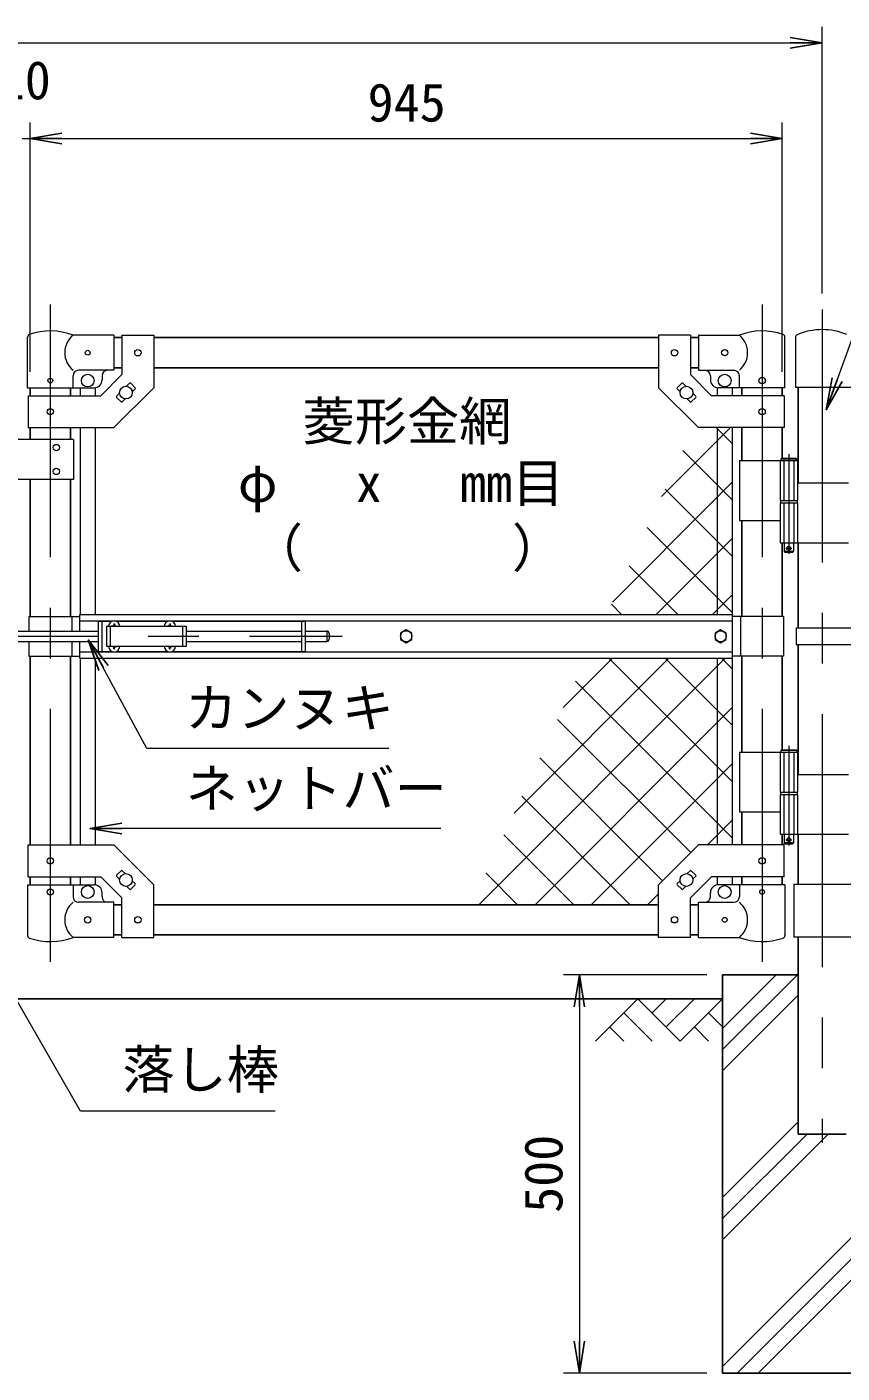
# Model space of a CAD drawing. Units: millimetres, scale not verified. Extents: x -4200 to 4200, y -2970 to 2970.
# Drawn here: x 1243 to 2267, y -1039 to 651 of the extents above; entities that cross this region are included whole.
import ezdxf
from ezdxf.enums import TextEntityAlignment as Align

# ---------------------------------------------------------------- set-up
doc = ezdxf.new("R2010")
doc.units = ezdxf.units.MM
doc.header["$LTSCALE"] = 10
doc.linetypes.add('DASHED', pattern=[7.5, 6, -1.5])
doc.linetypes.add('USER1', pattern=[50.8, 31.75, -6.35, 6.35, -6.35])
for name, color, linetype, lineweight in [('0-0_D-STR3', 3, 'Continuous', 13), ('0-1_D-BMK', 2, 'USER1', 13), ('0-3_D-STR1', 1, 'Continuous', 25), ('0-4_D-DCR-HCH', 7, 'Continuous', 13), ('0-5_D-BGD', 7, 'Continuous', 25), ('0-6_D-STR4', 7, 'Continuous', 25), ('0-7_D-STR-DIM', 7, 'Continuous', 13), ('0-A_D-STR-TXT', 7, 'Continuous', 13), ('0-B_D-STR2', 7, 'Continuous', 13)]:
    doc.layers.add(name, color=color, linetype=linetype, lineweight=lineweight)
doc.layers.add('0-8_0', color=7, linetype='Continuous')
doc.styles.add('ＭＳ ゴシック', font='')
doc.styles.get('ＭＳ ゴシック').set_extended_font_data('MS Gothic')

# ---------------------------------------------------------------- blocks, each defined once
blk = doc.blocks.new('_Open')
at = {"layer": '0-8_0'}
blk.add_line((-10, 1.667), (0, 0), dxfattribs=at)
blk.add_lwpolyline([(-10, -1.667), (0, 0), (-10, 0)], dxfattribs=at)

msp = doc.modelspace()

# ---------------------------------------------------------------- linework, layer by layer
at = {"layer": '0-0_D-STR3'}
for p, q in [((1243.84, 198.37), (1243.84, 262.06)), ((1352.39, 264.37), (1300.94, 264.37)), ((1352.39, 264.37), (1352.39, 220.37)), ((1362.39, 264.57), (1362.39, 214.89)), ((1362.39, 264.57), (1402.39, 264.57)), ((1402.39, 264.57), (1402.39, 198.32)), ((2036.59, 264.57), (2036.59, 198.32)), ((2076.59, 264.57), (2036.59, 264.57)), ((2076.59, 264.57), (2076.59, 214.89)), ((2086.59, 264.37), (2138.04, 264.37)), ((2086.59, 264.37), (2086.59, 220.37)), ((2195.14, 198.37), (2195.14, 262.06)), ((2208.59, 261.92), (2208.59, 199.07)), ((1352.39, 220.37), (1307.94, 220.37)), ((2086.59, 220.37), (2131.04, 220.37)), ((1300.94, 198.37), (1300.94, 213.37)), ((1335.82, 188.32), (1362.39, 214.89)), ((1337.39, 213.37), (1337.39, 208.37)), ((1368.27, 200.27), (1371.99, 203.98)), ((1373.4, 203.98), (1379.06, 198.33)), ((2065.58, 203.98), (2059.92, 198.33)), ((2070.71, 200.27), (2066.99, 203.98)), ((2103.16, 188.32), (2076.59, 214.89)), ((2101.59, 213.37), (2101.59, 208.37)), ((2138.04, 198.37), (2138.04, 213.37)), ((1243.84, 198.37), (1300.94, 198.37)), ((1244.69, 188.32), (1335.82, 188.32)), ((1244.69, 188.32), (1244.69, 148.32)), ((1300.94, 198.37), (1327.39, 198.37)), ((1309.89, 198.37), (1309.89, 188.32)), ((1328.89, 198.37), (1328.89, 188.32)), ((1355.72, 187.72), (1359.44, 191.44)), ((1355.72, 186.31), (1361.38, 180.65)), ((1375.34, 193.2), (1379.06, 196.91)), ((2063.64, 193.2), (2059.92, 196.91)), ((2083.26, 186.31), (2077.6, 180.65)), ((2083.26, 187.72), (2079.54, 191.44)), ((2194.29, 188.32), (2103.16, 188.32)), ((2110.09, 198.37), (2110.09, 188.32)), ((2138.04, 198.37), (2111.59, 198.37)), ((2129.09, 198.37), (2129.09, 188.32)), ((2195.14, 198.37), (2138.04, 198.37)), ((2194.29, 188.32), (2194.29, 148.32)), ((2208.59, 199.07), (2296.99, 199.07)), ((1362.79, 180.65), (1366.51, 184.37)), ((2076.19, 180.65), (2072.47, 184.37)), ((1309.89, 148.32), (1309.89, -86.13)), ((1328.89, 148.32), (1328.89, -86.13)), ((2110.09, 148.32), (2110.09, -86.13)), ((2129.09, 148.32), (2129.09, -86.13)), ((1301.39, 133.32), (1181.39, 133.32)), ((1301.39, 133.32), (1301.39, 83.32)), ((2138.04, 106.87), (2138.04, 31.87)), ((2138.04, 106.87), (2210.95, 106.87)), ((2189.35, 106.87), (2189.35, 56.87)), ((2210.15, 108.87), (2190.15, 108.87)), ((2191.15, 109.87), (2209.15, 109.87)), ((2210.15, 108.87), (2209.15, 109.87)), ((2210.15, 108.87), (2210.15, 106.87)), ((2210.95, 106.87), (2210.95, 56.87)), ((1301.39, 83.32), (1181.39, 83.32)), ((2210.95, 78.87), (2275.29, 78.87)), ((2189.35, 56.87), (2210.95, 56.87)), ((2189.35, 53.87), (2210.95, 53.87)), ((2189.35, 53.87), (2189.35, 3.87)), ((2189.65, 56.87), (2189.65, 53.87)), ((2189.65, 53.87), (2210.65, 53.87)), ((2210.65, 56.87), (2210.65, 53.87)), ((2210.95, 53.87), (2210.95, 3.87)), ((2138.04, 31.87), (2189.24, 31.87)), ((2189.35, 3.87), (2275.29, 3.87)), ((2194.15, 3.87), (2194.15, -7.13)), ((2195.15, -8.13), (2194.15, -7.13)), ((2195.15, -8.13), (2205.15, -8.13)), ((2205.15, -8.13), (2206.15, -7.13)), ((1245.39, -88.63), (1245.39, -107.13)), ((1245.39, -88.63), (1309.49, -88.63)), ((1299.39, -88.63), (1299.39, -107.13)), ((1309.49, -86.13), (2129.49, -86.13)), ((1309.49, -107.13), (1309.49, -86.13)), ((1309.49, -94.13), (2129.49, -94.13)), ((1332.64, -94.63), (1332.64, -132.63)), ((1332.64, -94.63), (1350.04, -94.63)), ((1337.14, -94.63), (1337.14, -132.63)), ((1343.14, -101.13), (1343.14, -126.13)), ((1343.14, -101.13), (1443.14, -101.13)), ((1350.79, -100.72), (1349.49, -100.74)), ((1349.49, -100.74), (1349.49, -101.13)), ((1352.25, -97.98), (1352.22, -99.28)), ((1352.25, -97.98), (1353.04, -97.98)), ((1353.04, -97.98), (1353.06, -99.28)), ((1355.24, -94.63), (1420.04, -94.63)), ((1420.79, -100.72), (1419.49, -100.74)), ((1419.49, -100.74), (1419.49, -101.13)), ((1422.25, -97.98), (1422.22, -99.28)), ((1422.25, -97.98), (1423.04, -97.98)), ((1423.04, -97.98), (1423.06, -99.28)), ((1424.49, -100.72), (1425.79, -100.74)), ((1425.24, -94.63), (1592.64, -94.63)), ((1425.79, -100.74), (1425.79, -101.13)), ((1443.14, -101.13), (1443.14, -126.13)), ((1588.14, -94.63), (1588.14, -132.63)), ((1592.64, -94.63), (1592.64, -132.63)), ((2129.49, -141.13), (2129.49, -86.13)), ((2193.59, -88.63), (2129.49, -88.63)), ((2139.59, -88.63), (2139.59, -138.63)), ((2193.59, -88.63), (2193.59, -138.63)), ((1151.84, -107.13), (1332.64, -107.13)), ((1443.14, -107.13), (1588.14, -107.13)), ((1592.64, -107.13), (1619.64, -107.13)), ((1619.64, -107.13), (1619.64, -120.13)), ((1622.64, -110.13), (1622.64, -117.13)), ((2209.19, -103.13), (2209.19, -124.13)), ((2209.19, -103.13), (2323.99, -103.13)), ((1151.84, -120.13), (1332.64, -120.13)), ((1245.39, -120.13), (1245.39, -138.63)), ((1299.39, -120.13), (1299.39, -138.63)), ((1309.49, -141.13), (1309.49, -120.13)), ((1309.49, -133.13), (2129.49, -133.13)), ((1332.64, -132.63), (1350.04, -132.63)), ((1343.14, -126.13), (1443.14, -126.13)), ((1349.49, -126.53), (1349.49, -126.13)), ((1350.79, -126.55), (1349.49, -126.53)), ((1352.25, -129.28), (1352.22, -127.99)), ((1352.25, -129.28), (1353.04, -129.28)), ((1353.04, -129.28), (1353.06, -127.99)), ((1354.49, -126.55), (1355.79, -126.53)), ((1355.24, -132.63), (1420.04, -132.63)), ((1355.79, -126.53), (1355.79, -126.13)), ((1419.49, -126.53), (1419.49, -126.13)), ((1420.79, -126.55), (1419.49, -126.53)), ((1422.25, -129.28), (1422.22, -127.99)), ((1422.25, -129.28), (1423.04, -129.28)), ((1423.04, -129.28), (1423.06, -127.99)), ((1424.49, -126.55), (1425.79, -126.53)), ((1425.24, -132.63), (1592.64, -132.63)), ((1425.79, -126.53), (1425.79, -126.13)), ((1443.14, -120.13), (1588.14, -120.13)), ((1592.64, -120.13), (1619.64, -120.13)), ((2209.19, -124.13), (2323.99, -124.13)), ((1245.39, -138.63), (1309.49, -138.63)), ((1309.49, -141.13), (2129.49, -141.13)), ((1309.89, -141.13), (1309.89, -375.58)), ((1328.89, -141.13), (1328.89, -375.58)), ((2110.09, -141.13), (2110.09, -375.58)), ((2129.09, -141.13), (2129.09, -375.58)), ((2193.59, -138.63), (2129.49, -138.63)), ((2138.04, -259.13), (2138.04, -334.13)), ((2138.04, -259.13), (2210.95, -259.13)), ((2189.35, -259.13), (2189.35, -309.13)), ((2210.15, -257.13), (2190.15, -257.13)), ((2191.15, -256.13), (2209.15, -256.13)), ((2210.15, -257.13), (2209.15, -256.13)), ((2210.15, -257.13), (2210.15, -259.13)), ((2210.95, -259.13), (2210.95, -309.13)), ((2210.95, -287.13), (2275.29, -287.13)), ((2189.35, -309.13), (2210.95, -309.13)), ((2189.35, -312.13), (2210.95, -312.13)), ((2189.35, -312.13), (2189.35, -362.13)), ((2189.65, -309.13), (2189.65, -312.13)), ((2189.65, -312.13), (2210.65, -312.13)), ((2210.65, -309.13), (2210.65, -312.13)), ((2210.95, -312.13), (2210.95, -362.13)), ((2138.04, -334.13), (2189.24, -334.13)), ((2189.35, -362.13), (2275.29, -362.13)), ((2194.15, -362.13), (2194.15, -373.13)), ((1244.69, -415.58), (1244.69, -375.58)), ((2195.15, -374.13), (2194.15, -373.13)), ((2194.29, -415.58), (2194.29, -375.58)), ((2195.15, -374.13), (2205.15, -374.13)), ((2205.15, -374.13), (2206.15, -373.13)), ((1244.69, -415.58), (1335.82, -415.58)), ((1309.89, -415.58), (1309.89, -425.63)), ((1328.89, -415.58), (1328.89, -425.63)), ((1335.82, -415.58), (1362.39, -442.15)), ((1355.72, -413.57), (1361.38, -407.92)), ((1355.72, -414.99), (1359.44, -418.7)), ((1362.79, -407.92), (1366.51, -411.63)), ((1375.34, -420.46), (1379.06, -424.18)), ((2063.64, -420.46), (2059.92, -424.18)), ((2076.19, -407.92), (2072.47, -411.63)), ((2103.16, -415.58), (2076.59, -442.15)), ((2083.26, -413.57), (2077.6, -407.92)), ((2083.26, -414.99), (2079.54, -418.7)), ((2194.29, -415.58), (2103.16, -415.58)), ((2110.09, -415.58), (2110.09, -425.63)), ((2129.09, -415.58), (2129.09, -425.63)), ((1243.84, -425.63), (1300.94, -425.63)), ((1243.84, -425.63), (1243.84, -489.33)), ((1300.94, -425.63), (1300.94, -440.63)), ((1300.94, -425.63), (1327.39, -425.63)), ((1337.39, -440.63), (1337.39, -435.63)), ((1368.27, -427.53), (1371.99, -431.25)), ((1373.4, -431.25), (1379.06, -425.59)), ((1402.39, -491.83), (1402.39, -425.58)), ((2036.59, -491.83), (2036.59, -425.58)), ((2065.58, -431.25), (2059.92, -425.59)), ((2070.71, -427.53), (2066.99, -431.25)), ((2101.59, -440.63), (2101.59, -435.63)), ((2138.04, -425.63), (2111.59, -425.63)), ((2195.14, -425.63), (2138.04, -425.63)), ((2138.04, -425.63), (2138.04, -440.63)), ((2195.14, -425.63), (2195.14, -489.33)), ((2206.29, -424.93), (2296.99, -424.93)), ((2206.29, -424.93), (2206.29, -490.93)), ((1352.39, -447.63), (1307.94, -447.63)), ((1352.39, -491.63), (1352.39, -447.63)), ((1362.39, -491.83), (1362.39, -442.15)), ((2076.59, -491.83), (2076.59, -442.15)), ((2086.59, -447.63), (2131.04, -447.63)), ((2086.59, -491.63), (2086.59, -447.63)), ((1352.39, -491.63), (1300.94, -491.63)), ((1362.39, -491.83), (1402.39, -491.83)), ((2076.59, -491.83), (2036.59, -491.83)), ((2086.59, -491.63), (2138.04, -491.63)), ((2206.29, -490.93), (2321.99, -490.93))]:
    msp.add_line(p, q, dxfattribs=at)
at = {"layer": '0-0_D-STR3', "linetype": 'DASHED'}
for p, q in [((2193.85, 106.87), (2193.85, 56.87)), ((2206.45, 106.87), (2206.45, 56.87)), ((2193.85, 53.87), (2193.85, 3.87)), ((2206.45, 53.87), (2206.45, 3.87)), ((1347.64, -101.13), (1347.64, -126.13)), ((1438.64, -101.13), (1438.64, -126.13)), ((2193.85, -259.13), (2193.85, -309.13)), ((2206.45, -259.13), (2206.45, -309.13)), ((2193.85, -312.13), (2193.85, -362.13)), ((2206.45, -312.13), (2206.45, -362.13))]:
    msp.add_line(p, q, dxfattribs=at)
at = {"layer": '0-0_D-STR3'}
for points in [[(1244.69, 148.32), (1352.39, 148.32), (1402.39, 198.32)], [(2194.29, 148.32), (2086.59, 148.32), (2036.59, 198.32)], [(2191.15, 109.87), (2190.15, 108.87), (2190.15, 106.87)], [(2206.15, 3.87), (2206.15, -7.13), (2194.15, -7.13)], [(1354.49, -100.72), (1355.79, -100.74), (1355.79, -101.13)], [(2191.15, -256.13), (2190.15, -257.13), (2190.15, -259.13)], [(2206.15, -362.13), (2206.15, -373.13), (2194.15, -373.13)], [(1244.69, -375.58), (1352.39, -375.58), (1402.39, -425.58)], [(2194.29, -375.58), (2086.59, -375.58), (2036.59, -425.58)]]:
    msp.add_lwpolyline(points, dxfattribs=at)
for points in [[(1719.49, -105.53), (1712.48, -109.58), (1712.48, -117.68), (1719.49, -121.73), (1726.51, -117.68), (1726.51, -109.58)], [(2114.49, -105.53), (2107.48, -109.58), (2107.48, -117.68), (2114.49, -121.73), (2121.51, -117.68), (2121.51, -109.58)]]:
    msp.add_lwpolyline(points, close=True, dxfattribs=at)
for centre, radius in [((1319.39, 242.37), 3), ((1382.39, 242.32), 4), ((2056.59, 242.32), 4), ((2119.59, 242.37), 4), ((1272.39, 207.37), 3), ((1319.39, 207.37), 8), ((2119.59, 207.37), 8), ((2166.59, 207.37), 4), ((1367.39, 192.32), 8), ((2071.59, 192.32), 8), ((1272.39, 168.32), 4), ((2166.59, 168.32), 4), ((1279.9, 123.32), 4), ((1279.9, 93.32), 4), ((2200.15, -3.13), 2.5), ((1719.49, -113.63), 7.03), ((2114.49, -113.63), 7.03), ((2200.15, -369.13), 2.5), ((1272.39, -395.58), 4), ((2166.59, -395.58), 4), ((1367.39, -419.58), 8), ((2071.59, -419.58), 8), ((1272.39, -434.63), 4), ((1319.39, -434.63), 8), ((2119.59, -434.63), 8), ((2166.59, -434.63), 3), ((1319.39, -469.63), 4), ((1382.39, -469.58), 4), ((2056.59, -469.58), 4), ((2119.59, -469.63), 3)]:
    msp.add_circle(centre, radius, dxfattribs=at)
for centre, radius, start, end in [((2241.99, 191.37), 80, 67.09875, 113.10629), ((1247.14, 262.06), 3.3, 109.22051, 180), ((1272.39, 189.64), 80, 69.0916, 109.22051), ((1319.14, 242.37), 28.55, 129.59418, 230.40582), ((2166.59, 189.64), 80, 70.77949, 110.9084), ((2119.84, 242.37), 28.55, 309.59418, 50.40582), ((2191.84, 262.06), 3.3, 0, 70.77949), ((2211.89, 261.92), 3.3, 113.10629, 180), ((1307.94, 213.37), 7, 90, 180), ((1344.39, 213.37), 7, 90, 180), ((2094.59, 213.37), 7, 0, 90), ((2131.04, 213.37), 7, 0, 90), ((1327.39, 208.37), 10, 270, 0), ((1372.69, 203.28), 1, 45, 135), ((2066.29, 203.28), 1, 45, 135), ((2111.59, 208.37), 10, 180, 270), ((1356.43, 187.01), 1, 135, 225), ((1378.35, 197.62), 1, 315, 45), ((2060.63, 197.62), 1, 135, 225), ((2082.55, 187.01), 1, 315, 45), ((1362.09, 181.36), 1, 225, 315), ((2076.89, 181.36), 1, 225, 315), ((1352.64, -101.13), 7, 0, 180), ((1350.74, -99.23), 1.49, 270, 0), ((1354.55, -99.23), 1.49, 180, 270), ((1422.64, -101.13), 7, 0, 180), ((1420.74, -99.23), 1.49, 270, 0), ((1424.55, -99.23), 1.49, 180, 270), ((1619.64, -110.13), 3, 0, 90), ((1619.64, -117.13), 3, 270, 0), ((1352.64, -126.13), 7, 180, 0), ((1350.74, -128.04), 1.49, 0, 90), ((1354.55, -128.04), 1.49, 90, 180), ((1422.64, -126.13), 7, 180, 0), ((1420.74, -128.04), 1.49, 0, 90), ((1424.55, -128.04), 1.49, 90, 180), ((1356.43, -414.28), 1, 135, 225), ((1362.09, -408.62), 1, 45, 135), ((2076.89, -408.62), 1, 45, 135), ((2082.55, -414.28), 1, 315, 45), ((1327.39, -435.63), 10, 0, 90), ((1372.69, -430.54), 1, 225, 315), ((1378.35, -424.89), 1, 315, 45), ((2060.63, -424.89), 1, 135, 225), ((2066.29, -430.54), 1, 225, 315), ((2111.59, -435.63), 10, 90, 180), ((1319.14, -469.63), 28.55, 129.59418, 230.40582), ((1307.94, -440.63), 7, 180, 270), ((1344.39, -440.63), 7, 180, 270), ((2094.59, -440.63), 7, 270, 0), ((2131.04, -440.63), 7, 270, 0), ((2119.84, -469.63), 28.55, 309.59418, 50.40582), ((1247.14, -489.33), 3.3, 180, 250.77949), ((2191.84, -489.33), 3.3, 289.22051, 0), ((1272.39, -416.9), 80, 250.77949, 290.9084), ((2166.59, -416.9), 80, 249.0916, 289.22051)]:
    msp.add_arc(centre, radius, start, end, dxfattribs=at)
at = {"layer": '0-1_D-BMK'}
for p, q in [((1272.39, 303.1), (1272.39, -535.29)), ((2166.59, 303.1), (2166.59, -535.29)), ((2241.99, 296.61), (2241.99, -749.21)), ((2200.15, 114.79), (2200.15, -10.1)), ((2196.52, -3.13), (2203.78, -3.13)), ((1014.52, -113.63), (1638.97, -113.63)), ((2200.15, -251.21), (2200.15, -376.1)), ((2196.52, -369.13), (2203.78, -369.13))]:
    msp.add_line(p, q, dxfattribs=at)
at = {"layer": '0-3_D-STR1'}
for p, q in [((1362.39, 261.37), (1352.39, 261.37)), ((2036.59, 261.37), (1402.39, 261.37)), ((2086.59, 261.37), (2076.59, 261.37)), ((1362.39, 223.37), (1352.39, 223.37)), ((2036.59, 223.37), (1402.39, 223.37)), ((2086.59, 223.37), (2076.59, 223.37)), ((1246.99, 198.37), (1246.99, 188.32)), ((1297.79, 198.37), (1297.79, 188.32)), ((2141.19, 198.37), (2141.19, 188.32)), ((2191.99, 198.37), (2191.99, 188.32)), ((2211.74, 199.07), (2211.74, 78.87)), ((1246.99, 148.32), (1246.99, 133.32)), ((1297.79, 148.32), (1297.79, 133.32)), ((2141.19, 148.32), (2141.19, 106.87)), ((2191.99, 148.32), (2191.99, 109.87)), ((1246.99, 83.32), (1246.99, -88.63)), ((1297.79, 83.32), (1297.79, -88.63)), ((2141.19, 31.87), (2141.19, -88.63)), ((2191.99, 3.87), (2191.99, -88.63)), ((2211.74, 3.87), (2211.74, -103.13)), ((2211.74, -124.13), (2211.74, -287.13)), ((1246.99, -138.63), (1246.99, -375.58)), ((1297.79, -138.63), (1297.79, -375.58)), ((2141.19, -138.63), (2141.19, -259.13)), ((2191.99, -138.63), (2191.99, -256.13)), ((2141.19, -334.13), (2141.19, -375.58)), ((2191.99, -362.13), (2191.99, -375.58)), ((2211.74, -362.13), (2211.74, -424.93)), ((1246.99, -415.58), (1246.99, -425.63)), ((1297.79, -415.58), (1297.79, -425.63)), ((2141.19, -415.58), (2141.19, -425.63)), ((2191.99, -415.58), (2191.99, -425.63)), ((1362.39, -450.63), (1352.39, -450.63)), ((2036.59, -450.63), (1402.39, -450.63)), ((2086.59, -450.63), (2076.59, -450.63)), ((1362.39, -488.63), (1352.39, -488.63)), ((2036.59, -488.63), (1402.39, -488.63)), ((2086.59, -488.63), (2076.59, -488.63)), ((2211.74, -490.93), (2211.74, -738.63)), ((2211.74, -738.63), (2272.24, -738.63))]:
    msp.add_line(p, q, dxfattribs=at)
at = {"layer": '0-4_D-DCR-HCH'}
for p, q in [((2116.99, -632.53), (2210.89, -538.63)), ((2116.99, -606.01), (2184.37, -538.63)), ((2010.57, -568.63), (1957.36, -621.84)), ((2010.57, -568.63), (2063.78, -621.84)), ((2028.3, -586.37), (2046.04, -568.63)), ((2046.04, -604.11), (2081.52, -568.63)), ((2063.78, -621.84), (2116.99, -568.63)), ((2116.99, -659.05), (2211.74, -564.3)), ((1992.83, -586.37), (2028.47, -621.84)), ((2099.25, -586.37), (2116.99, -604.03)), ((1975.09, -604.11), (1992.91, -621.84)), ((2081.52, -604.11), (2099.34, -621.84)), ((2116.99, -818.15), (2211.74, -723.4)), ((2116.99, -871.18), (2249.54, -738.63)), ((2116.99, -844.66), (2223.02, -738.63)), ((2116.99, -1030.28), (2366.99, -780.28)), ((2135.15, -1038.63), (2366.99, -806.79)), ((2161.67, -1038.63), (2366.99, -833.31))]:
    msp.add_line(p, q, dxfattribs=at)
at = {"layer": '0-5_D-BGD'}
msp.add_line((366.99, -568.63), (2116.99, -568.63), dxfattribs=at)
at = {"layer": '0-6_D-STR4'}
for p, q in [((2116.99, -538.63), (2116.99, -1038.63)), ((2211.74, -538.63), (2116.99, -538.63)), ((2116.99, -1038.63), (2366.99, -1038.63))]:
    msp.add_line(p, q, dxfattribs=at)
at = {"layer": '0-7_D-STR-DIM'}
for p, q in [((2241.99, 316.61), (2241.99, 651.37)), ((281.99, 631.37), (2201.99, 631.37)), ((1246.99, 218.37), (1246.99, 531.37)), ((1246.99, 218.37), (1246.99, 531.37)), ((2191.99, 218.37), (2191.99, 531.37)), ((1236.99, 511.37), (1246.99, 511.37)), ((1286.99, 511.37), (2151.99, 511.37)), ((1286.99, 511.37), (1326.99, 511.37)), ((2096.99, -538.63), (1916.99, -538.63)), ((1936.99, -578.63), (1936.99, -998.63)), ((2096.99, -1038.63), (1916.99, -1038.63))]:
    msp.add_line(p, q, dxfattribs=at)
at = {"layer": '0-A_D-STR-TXT'}
msp.add_line((1762.99, -354.96), (1324.4, -354.96), dxfattribs=at)
for points in [[(2862.89, 398.46), (2329.73, 398.46), (2247.8, 172.73)], [(1697.76, -254.32), (1393.79, -254.32), (1320.98, -119.92)], [(1554.77, -709.62), (1310.45, -709.62), (1216.78, -547.38)]]:
    msp.add_lwpolyline(points, dxfattribs=at)
at = {"layer": '0-B_D-STR2'}
for p, q in [((2110.09, 76.52), (2067.15, 119.46)), ((2110.09, 5.81), (2044.67, 71.23)), ((2129.09, 57.52), (2110.09, 76.52)), ((2110.09, -64.9), (2022.18, 23.01)), ((2110.09, -9.75), (2129.09, 9.25)), ((2129.09, -13.19), (2110.09, 5.81)), ((2033.71, -86.13), (2110.09, -9.75)), ((2060.61, -86.13), (1999.69, -25.21)), ((2110.09, -80.46), (2129.09, -61.46)), ((2129.09, -83.9), (2110.09, -64.9)), ((1989.9, -86.13), (1977.2, -73.44)), ((2104.42, -86.13), (2110.09, -80.46)), ((1854.96, -335.59), (2049.42, -141.13)), ((1916.74, -203.1), (1978.71, -141.13)), ((2129.09, -154.61), (2115.61, -141.13)), ((2076.9, -385.27), (1909.74, -218.11)), ((2110.09, -221.88), (2129.09, -202.88)), ((1881.34, -450.63), (2110.09, -221.88)), ((2041.55, -420.62), (1887.26, -266.33)), ((2110.09, -292.59), (2129.09, -273.59)), ((1952.05, -450.63), (2110.09, -292.59)), ((2000.85, -450.63), (1864.77, -314.55)), ((1930.14, -450.63), (1842.28, -362.78)), ((1859.43, -450.63), (1819.79, -411)), ((2022.76, -450.63), (2036.59, -436.8))]:
    msp.add_line(p, q, dxfattribs=at)
for points in [[(2040.31, 61.89), (2110.09, 131.67), (2126.74, 148.32)], [(2129.09, 128.23), (2110.09, 147.23), (2109, 148.32)], [(1978.52, -70.61), (2110.09, 60.96), (2129.09, 79.96)], [(1810.63, -450.63), (2110.09, -151.17), (2120.13, -141.13)], [(2129.09, -296.03), (2110.09, -277.03), (1974.19, -141.13)], [(2129.09, -225.32), (2110.09, -206.32), (2044.9, -141.13)], [(2129.09, -366.74), (2110.09, -347.74), (1932.23, -169.88)], [(2097.81, -375.58), (2110.09, -363.3), (2129.09, -344.3)]]:
    msp.add_lwpolyline(points, dxfattribs=at)

# ---------------------------------------------------------------- block references
at = {"layer": '0-7_D-STR-DIM', "xscale": 4, "yscale": 4}
for p in [(2241.99, 631.37), (2191.99, 511.37)]:
    msp.add_blockref('_Open', p, dxfattribs=at)
for p, rotation in [((1246.99, 511.37), 180), ((1246.99, 511.37), 180), ((1936.99, -538.63), 90), ((1936.99, -1038.63), 270)]:
    msp.add_blockref('_Open', p, dxfattribs=dict(at, rotation=rotation))
at = {"layer": '0-A_D-STR-TXT', "xscale": 4, "yscale": 4}
for p, rotation in [((2247.12, 170.85), 250.05227), ((1320.03, -118.16), 118.44451), ((1322.4, -354.96), 180)]:
    msp.add_blockref('_Open', p, dxfattribs=dict(at, rotation=rotation))

# ---------------------------------------------------------------- texts
at = {"layer": '0-7_D-STR-DIM', "style": 'ＭＳ ゴシック'}
for s, p in [('10', (1207.59, 546.12)), ('945', (1671.02, 518.12))]:
    msp.add_text(s, height=48.09, dxfattribs=at).set_placement(p, align=Align.BOTTOM_LEFT)
msp.add_text('500', height=48.09, rotation=90, dxfattribs=at).set_placement((1930.24, -837.51), align=Align.BOTTOM_LEFT)
at = {"layer": '0-A_D-STR-TXT', "style": 'ＭＳ ゴシック'}
for s, p in [('菱形金網', (1589.29, 118.07)), ('φ\u3000 x\u3000 mm目', (1508.07, 40.49)), ('（\u3000\u3000\u3000\u3000）', (1524.32, -41.16)), ('カンヌキ', (1441.66, -242.24)), ('ネットバー', (1442.43, -343.01)), ('落し棒', (1362.89, -695.89))]:
    msp.add_text(s, height=48.09, dxfattribs=at).set_placement(p, align=Align.BOTTOM_LEFT)

doc.saveas('drawing.dxf')
